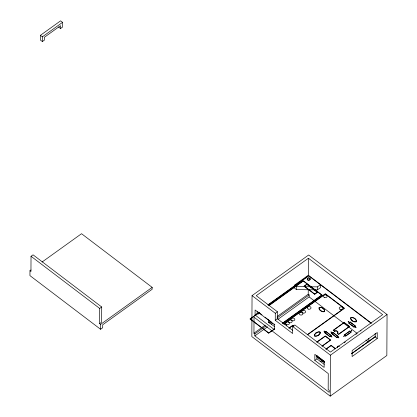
<?xml version="1.0" encoding="UTF-8"?>
<svg xmlns="http://www.w3.org/2000/svg" width="417" height="417" viewBox="0 0 417 417"><rect width="100%" height="100%" fill="white"/><g stroke="black" fill="none" stroke-linecap="round" stroke-linejoin="round"><path stroke-width="0.63" d="M31.02 269.966L29.967 270.722L29.941 275.616L100.575 329.279L102.697 327.757L102.712 324.754L152.158 289.268L152.169 287.37L81.534 233.708L42.07 262.032M100.575 329.279L100.601 324.379L99.616 323.634L101.633 322.185L101.712 306.995L33.047 254.829L31.03 256.278L30.952 271.467L29.967 270.722M40.433 35.32L40.407 40.063L42.372 41.559L44.39 40.11L44.405 37.264L60.533 25.687L60.522 28.533L62.534 27.089L62.56 22.346L60.595 20.85L40.433 35.32L42.398 36.811L42.372 41.559M99.616 323.634L99.699 308.444L31.03 256.278M252.05 295.622L251.837 336.602L330.222 396.15L386.846 355.513L387.059 314.533L308.669 254.985L252.05 295.622L275.293 313.282L275.256 320.277L292.666 333.501L292.703 326.506L294.824 324.984L330.488 352.078L382.65 314.637L308.413 258.238L256.252 295.679L277.414 311.754L277.378 318.755L292.739 330.42M253.937 333.183L254.021 317.191L328.262 373.59L328.179 389.582L329.216 390.364L329.206 392.366L254.85 335.883L254.86 333.881L253.937 333.183L265.009 325.239M255.079 314.981L255.105 309.987L274.407 324.645L274.381 329.644L255.079 314.981L257.206 313.459L257.211 311.588M294.527 285.134L294.511 288.131L296.466 289.617L317.431 289.862L320.61 287.579L320.626 284.582L317.446 286.865L296.482 286.62L294.527 285.134L308.319 275.23L308.413 258.238M296.466 289.617L296.482 286.62M357.155 333.402L309.133 296.92L309.143 294.923L308.22 294.22L308.246 289.742M314.825 360.371L314.856 354.372L324.171 361.45L324.139 367.445L314.825 360.371L316.946 358.849L316.967 355.248M317.431 289.862L317.446 286.865M330.222 396.15L330.436 355.169L292.703 326.506M375.175 333.345L375.159 336.946L377.229 338.515L352.12 356.535L352.151 350.541L377.26 332.521L377.229 338.515M268.496 322.435L268.512 319.438M368.795 341.95L368.821 338.307M360.658 331.082L361.101 330.65M337.259 331.385L337.734 331.463L338.072 332.292L337.442 333.339L337.645 331.812L336.368 331.004A1.647 1.215 0.3 0 0 335.393 331.062L334.601 331.181L335.284 330.853A1.949 1.439 0.3 0 1 336.43 330.785L337.457 331.213M320.438 310.639L320.642 310.477C327.533 314.851 323.858 306.109 319.339 307.683L319.177 307.501C321.403 306.62 325.755 309.153 324.64 311.65L324.598 311.681C322.372 312.557 318.015 310.024 319.135 307.527L319.208 308.825L320.642 310.477M315.919 332.938L314.355 334.642L314.293 335.753L314.772 335.888C313.959 333.595 317.921 331.406 319.954 332.172L319.782 331.812L318.28 331.823L316.508 332.552L315.919 332.938L316.138 333.089M318.557 334.929L320.048 333.313L320.167 332.021C321.189 334.549 316.774 336.962 314.564 336.039L316.315 335.993L318.755 335.096M352.084 320.741L354.492 321.689L356.243 321.783C354.017 322.659 349.66 320.126 350.78 317.629L351.025 317.759C353.074 317.118 356.936 319.365 356.035 321.627L356.285 321.752C357.4 319.255 353.048 316.722 350.822 317.603L350.853 318.927L352.287 320.579M42.398 36.811L62.56 22.346M99.699 308.444L101.712 306.995M100.601 324.379L152.169 287.37M267.834 304.931L308.757 275.559M268.277 304.921L308.752 275.877L371.281 323.378M258.936 312.526L249.965 318.963L268.699 333.193L268.913 333.037L250.393 318.969L259.374 312.521M268.955 305.333L303.242 280.724L322.08 295.038L282.601 323.373M268.887 305.692L303.237 281.037L321.653 295.033L282.335 323.253M259.635 313.068L258.118 314.157L257.206 313.459M275.293 313.282L277.414 311.754M268.694 322.591L270.279 321.455M277.128 316.539L308.22 294.22M254.86 333.881L265.931 325.938M269.617 323.29L271.201 322.159M276.997 317.994L309.143 294.923M275.256 320.277L277.378 318.755M254.85 335.883L267.5 326.803M271.191 324.155L272.77 323.019M278.04 319.24L309.133 296.92M274.469 328.898L268.699 333.037L274.704 329.039M283.539 323.754L325.354 293.745L344.489 308.283L307.522 334.809M283.92 323.79L325.349 294.058L344.061 308.278L307.266 334.684M288.804 328.132L292.864 325.213L293.876 325.985M289.273 328.101L292.859 325.531L293.881 326.308M316.92 341.93L325.296 335.914L330.764 340.069L322.388 346.084M316.842 342.3L325.291 336.232L330.342 340.063L321.888 346.131M326 349.003L331.129 345.323L335.753 348.836M325.964 349.342L331.124 345.636L335.263 348.779M344.275 342.685L345.318 341.935M355.873 334.361L356.921 333.61M330.436 355.169L387.059 314.533M351.583 353.553L375.29 336.54M351.609 353.845L375.686 336.566M320.053 361.205L324.499 361.258M338.99 346.027L337.687 346.251L339.438 346.339M302.236 312.568L302.117 312.526A1.882 1.392 0.3 0 0 299.208 313.381A1.882 1.392 0.3 0 0 301.392 315.038A1.882 1.392 0.3 0 0 302.627 312.917L302.58 312.828M291.457 320.303L291.332 320.266A1.882 1.392 0.3 0 0 288.428 321.116A1.882 1.392 0.3 0 0 290.613 322.779A1.882 1.392 0.3 0 0 291.848 320.657L291.801 320.564M288.762 322.237L288.637 322.2A1.882 1.392 0.3 0 0 285.728 323.05A1.882 1.392 0.3 0 0 287.918 324.713A1.882 1.392 0.3 0 0 289.148 322.591L289.101 322.497M286.062 324.171L285.942 324.134A1.882 1.392 0.3 0 0 283.748 324.165M58.552 27.042L60.522 28.533M308.319 275.23L371.208 323.003M365.933 340.069L368.513 342.029M317.269 356.019L324.405 361.44M258.29 312.088L261.912 314.84M265.019 317.201L271.227 321.919M273.818 323.884L274.85 324.671M316.774 356.519L324.019 362.024M316.618 356.723L324.353 362.592M268.465 322.018L274.49 326.594M316.946 358.849L324.191 364.349M286.406 324.431L286.453 324.525A1.882 1.392 0.3 0 1 286.552 325.912M337.431 347.642L337.645 346.282L337.603 347.21M306.881 284.092L303.967 286.182L314.585 294.246L314.804 294.094L304.394 286.187L306.876 284.404L317.175 292.234L314.59 294.089L314.799 294.251L317.603 292.239L306.881 284.092M324.155 331.067L323.941 331.223L325.469 332.062L324.155 331.067M326.042 331.499L324.478 332.625L329.837 336.696L330.055 336.54L324.9 332.625L326.037 331.817L331.082 335.649L329.842 336.54L330.05 336.696L331.505 335.654L326.042 331.499M344.166 322.372L333.167 330.269L334.59 331.343L334.804 331.192L333.595 330.269L344.161 322.69L349.206 326.521L338.64 334.106L337.217 333.339L338.635 334.418L349.634 326.527L344.166 322.372M331.067 331.932L330.848 332.088L332.38 332.933L331.067 331.932M332.948 332.37L331.385 333.491L336.748 337.562L336.962 337.41L331.812 333.496L332.943 332.683L337.989 336.514L336.748 337.405L336.957 337.567L338.416 336.519L332.948 332.37M348.284 321.517L348.065 321.674L349.597 322.513L348.284 321.517M350.165 321.95L348.602 323.076L353.965 327.147L354.179 326.991L349.029 323.081L350.16 322.268L355.206 326.099L353.965 326.991L354.179 327.152L355.633 326.104L350.165 321.95M330.728 336.06L330.514 336.211L332.041 337.056L330.728 336.06M337.634 336.926L337.421 337.082L338.948 337.921L337.634 336.926M354.851 326.511L354.638 326.662L356.165 327.507L354.851 326.511M349.743 330.994L344.14 335.013L345.557 336.092L345.771 335.94L344.562 335.018L349.738 331.307L350.843 332.146L345.557 335.935L345.771 336.097L351.27 332.151L349.743 330.994M344.901 335.435L343.556 336.404L345.114 335.596L344.901 335.435M351.64 330.603L350.296 331.567L351.854 330.759L351.64 330.603M307.934 280.01A1.506 1.115 0.3 0 0 310.212 279.072A1.506 1.115 0.3 0 0 307.97 278.082A1.506 1.115 0.3 0 0 307.934 280.01A1.517 1.121 0.3 0 0 310.212 279.077A1.517 1.121 0.3 0 0 307.954 278.082A1.517 1.121 0.3 0 0 307.918 280.021M340.121 309.435A1.882 1.392 0.3 0 0 342.962 308.262A1.882 1.392 0.3 0 0 340.157 307.027A1.882 1.392 0.3 0 0 340.121 309.435M324.348 297.451A1.882 1.392 0.3 0 0 327.194 296.284A1.882 1.392 0.3 0 0 324.39 295.043A1.882 1.392 0.3 0 0 324.348 297.451M308.173 309.06A1.882 1.392 0.3 0 0 311.019 307.892A1.882 1.392 0.3 0 0 308.215 306.651A1.882 1.392 0.3 0 0 308.173 309.06M302.784 312.927A1.882 1.392 0.3 0 0 305.63 311.76A1.882 1.392 0.3 0 0 302.825 310.524A1.882 1.392 0.3 0 0 302.784 312.927M291.999 320.668A1.882 1.392 0.3 0 0 294.845 319.495A1.882 1.392 0.3 0 0 292.041 318.26A1.882 1.392 0.3 0 0 291.999 320.668"/></g></svg>
